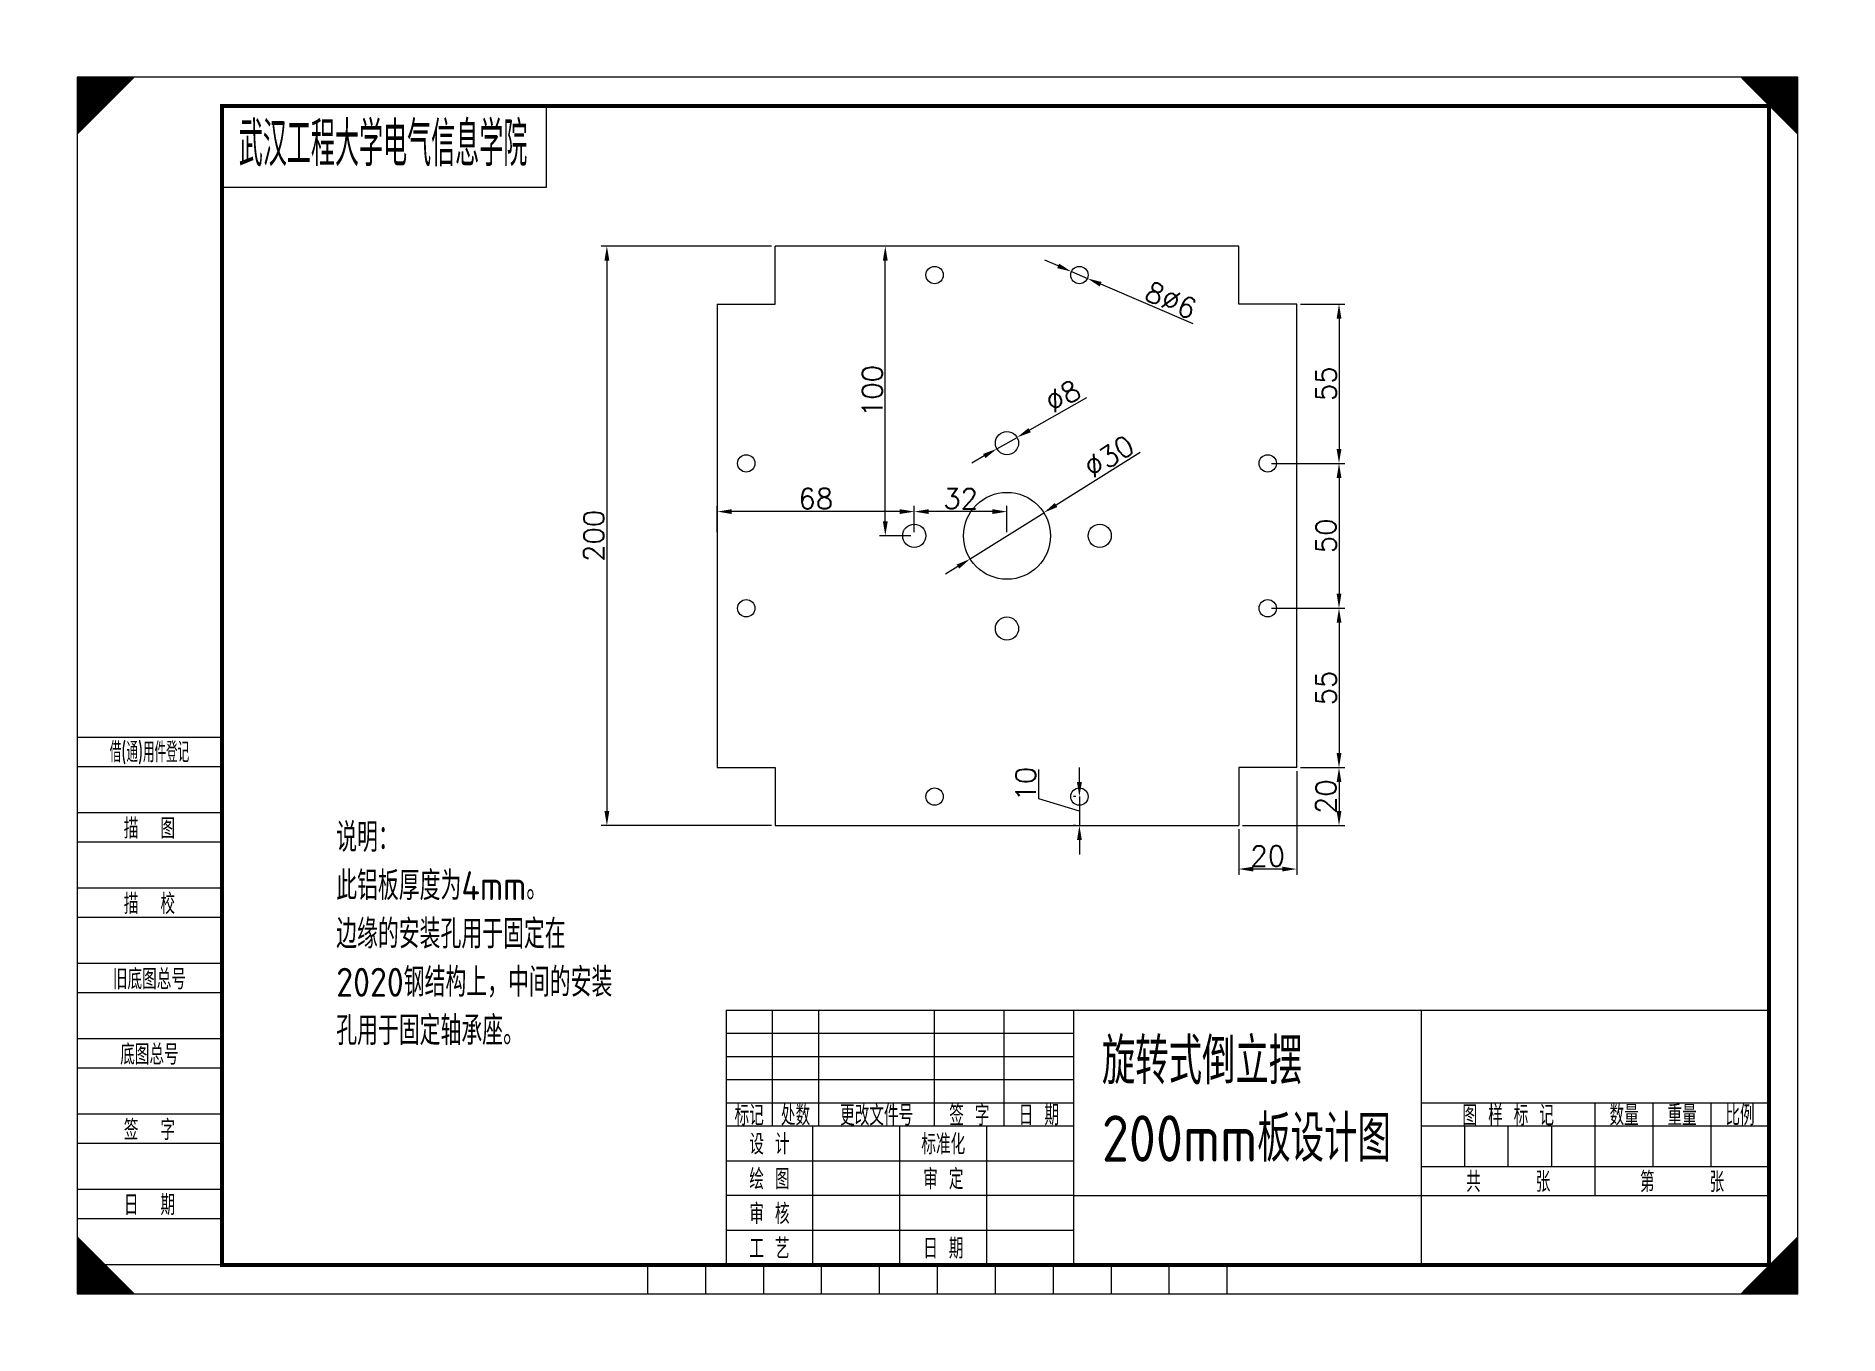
# Model space of a CAD drawing. Extents: x 540 to 851, y 596 to 820.
import ezdxf
from ezdxf.enums import TextEntityAlignment as Align

# ---------------------------------------------------------------- set-up
doc = ezdxf.new("R2010")
doc.units = 0
doc.header["$LTSCALE"] = 2
doc.layers.get('0').update_dxf_attribs({"linetype": 'CONTINUOUS', "lineweight": 18})
doc.layers.get('DEFPOINTS').update_dxf_attribs({"linetype": 'CONTINUOUS', "lineweight": 18})
for name, color, linetype, lineweight in [('00', 7, 'CONTINUOUS', 18), ('1', 6, 'CONTINUOUS', 18), ('5细实线', 7, 'CONTINUOUS', 18), ('BORDER', 7, 'CONTINUOUS', 18), ('DIM', 1, 'CONTINUOUS', 18), ('TEXT', 7, 'CONTINUOUS', 18)]:
    doc.layers.add(name, color=color, linetype=linetype, lineweight=lineweight)
doc.styles.add('HZ', font='gbenor.shx', dxfattribs={"bigfont": 'gbcbig.shx'})
doc.styles.get("Standard").update_dxf_attribs({"font": 'txt.shx', "bigfont": 'hzcf.shx'})
doc.styles.add('STANDARD 0.75', font='gbenor.shx', dxfattribs={"bigfont": 'gbcbig.shx'})
doc.styles.add('YKYHZ', font='gbenor.shx', dxfattribs={"bigfont": 'gbcbig.shx'})
doc.dimstyles.get("Standard").update_dxf_attribs({"dimtxt": 3.5, "dimasz": 2.5, "dimexe": 1, "dimexo": 0.625, "dimgap": 0.5, "dimtad": 1, "dimlfac": 2, "dimzin": 12, "dimdsep": 46, "dimtxsty": 'Standard', "dimcen": -0.09, "dimclrd": 256, "dimclre": 256, "dimclrt": 7, "dimazin": 3, "dimtfac": 1, "dimtmove": 1, "dimatfit": 3, "dimfxl": 1, "dimtolj": 1, "dimtzin": 0, "dimlwd": -1, "dimlwe": -1, "dimarcsym": 0})

# ---------------------------------------------------------------- blocks, each defined once
blk = doc.blocks.new('*U0')
at = {"layer": '00', "color": 7, "linetype": 'Continuous', "ltscale": 5}
for p, q in [((81, 205), (25, 205)), ((25, 205), (25, 191)), ((81, 191), (81, 205)), ((25, 191), (81, 191)), ((112, 49), (292, 49)), ((112, 49), (112, 5)), ((172, 5), (172, 49)), ((232, 5), (232, 49)), ((292, 5), (292, 49)), ((112, 29), (172, 29)), ((127, 5), (127, 29)), ((142, 5), (142, 29)), ((157, 5), (157, 29)), ((172, 17), (292, 17))]:
    blk.add_line(p, q, dxfattribs=at)
at = {"layer": '1', "color": 5, "linetype": 'Continuous', "ltscale": 5}
for p, q in [((25, 96), (0, 96)), ((0, 91), (25, 91)), ((25, 83), (0, 83)), ((25, 83), (0, 83)), ((0, 78), (25, 78)), ((25, 70), (0, 70)), ((0, 65), (25, 65)), ((25, 57), (0, 57)), ((0, 52), (25, 52)), ((120, 29), (120, 49)), ((128, 29), (128, 49)), ((148, 29), (148, 49)), ((160, 29), (160, 49)), ((25, 44), (0, 44)), ((112, 45), (172, 45)), ((112, 41), (172, 41)), ((0, 39), (25, 39)), ((112, 37), (172, 37)), ((112, 33), (172, 33)), ((232, 33), (292, 33)), ((262, 17), (262, 33)), ((272, 22), (272, 33)), ((282, 22), (282, 33)), ((25, 31), (0, 31)), ((232, 29), (292, 29)), ((239.5, 22), (239.5, 29)), ((247, 22), (247, 29)), ((254.5, 22), (254.5, 29)), ((0, 26), (25, 26)), ((112, 23), (172, 23)), ((232, 22), (292, 22)), ((25, 18), (0, 18)), ((172, 17), (112, 17)), ((0, 13), (25, 13)), ((112, 11), (172, 11)), ((25, 5), (0, 5)), ((25, 5), (0, 5)), ((25, 5), (0, 5)), ((25, 5), (0, 5)), ((25, 5), (0, 5))]:
    blk.add_line(p, q, dxfattribs=at)
at = {"layer": 'BORDER', "color": 1, "linetype": 'Continuous', "ltscale": 5}
for points in [[(0, 210, 0, 14.14, 0), (5, 205, 14.14, 14.14, 0)], [(297, 210, 0, 14.14, 0), (292, 205, 14.14, 14.14, 0)], [(0, 0, 0, 14.14, 0), (5, 5, 14.14, 14.14, 0)], [(297, 0, 0, 14.14, 0), (292, 5, 14.14, 14.14, 0)]]:
    blk.add_lwpolyline(points, format="xyseb", dxfattribs=at)
blk.add_lwpolyline([(0, 0), (297, 0), (297, 210), (0, 210)], close=True, dxfattribs=at)
at = {"layer": 'BORDER', "color": 1, "linetype": 'Continuous', "ltscale": 5, "const_width": 0.7}
blk.add_lwpolyline([(25, 5), (292, 5), (292, 205), (25, 205)], close=True, dxfattribs=at)
at = {"layer": 'TEXT', "color": 1, "linetype": 'Continuous', "ltscale": 5}
for points in [[(98.5, 0), (98.5, 5)], [(108.5, 0), (108.5, 5)], [(118.5, 0), (118.5, 5)], [(128.5, 0), (128.5, 5)], [(138.5, 0), (138.5, 5)], [(148.5, 0), (148.5, 5)], [(158.5, 0), (158.5, 5)], [(168.5, 0), (168.5, 5)], [(178.5, 0), (178.5, 5)], [(188.5, 0), (188.5, 5)], [(198.5, 0), (198.5, 5)], [(98.5, 0), (198.5, 0)]]:
    blk.add_lwpolyline(points, dxfattribs=at)
at = {"layer": 'TEXT', "color": 7, "linetype": 'Continuous', "ltscale": 5, "style": 'YKYHZ', "width": 0.790251}
blk.add_text('借(通)用件登记', height=3.5, dxfattribs=at).set_placement((12.5, 93.5), align=Align.MIDDLE)
at = {"layer": 'TEXT', "color": 7, "linetype": 'Continuous', "ltscale": 5, "style": 'YKYHZ'}
for s, p in [('描  图', (12.5, 80.5)), ('描  校', (12.5, 67.5)), ('旧底图总号', (12.5, 54.5)), ('底图总号', (12.5, 41.5)), ('标记', (116, 31)), ('处数', (124, 31)), ('更改文件号', (138, 31)), ('签 字', (154, 31)), ('日 期', (166, 31)), ('图 样 标 记', (247, 31)), ('数量', (267, 31)), ('重量', (277, 31)), ('比例', (287, 31)), ('签  字', (12.5, 28.5)), ('设 计', (119.5, 26)), ('标准化', (149.5, 26)), ('绘 图', (119.5, 20)), ('审 定', (149.5, 20)), ('共     张', (247, 19.5)), ('第     张', (277, 19.5)), ('日  期', (12.5, 15.5)), ('审 核', (119.5, 14)), ('工 艺', (119.5, 8)), ('日 期', (149.5, 8))]:
    blk.add_text(s, height=3.5, dxfattribs=at).set_placement(p, align=Align.MIDDLE)
blk = doc.blocks.new('*D13')
at = {"layer": 'DEFPOINTS', "color": 0, "ltscale": 5, "transparency": 16777216}
for p in [(718.86, 779.13), (721.62, 777.94)]:
    blk.add_point(p, dxfattribs=at)
at = {"layer": 'DIM', "ltscale": 5, "transparency": 16777216}
for p, q in [((716.56, 780.11), (714.27, 781.1)), ((718.86, 779.13), (721.62, 777.94)), ((739.9, 770.1), (723.92, 776.96))]:
    blk.add_line(p, q, dxfattribs=at)
for points in [[(716.73, 780.5), (716.4, 779.73), (718.86, 779.13)], [(724.08, 777.34), (723.75, 776.57), (721.62, 777.94)]]:
    blk.add_solid(points, dxfattribs=at)
at = {"layer": 'DIM', "color": 7, "ltscale": 5, "transparency": 16777216, "insert": (736.04, 774.2), "char_height": 3.5, "attachment_point": 5, "rotation": 336.7712}
blk.add_mtext('\\A1;8∅6', dxfattribs=at)
blk = doc.blocks.new('*D25')
at = {"layer": 'DEFPOINTS', "color": 0, "ltscale": 5, "transparency": 16777216}
for p in [(714.09, 737.52), (701.39, 729.55)]:
    blk.add_point(p, dxfattribs=at)
at = {"layer": 'DIM', "ltscale": 5, "transparency": 16777216}
for p, q in [((730.7, 747.93), (716.21, 738.85)), ((701.39, 729.55), (714.09, 737.52)), ((699.27, 728.22), (697.15, 726.89))]:
    blk.add_line(p, q, dxfattribs=at)
for points in [[(715.99, 739.2), (716.43, 738.5), (714.09, 737.52)], [(699.05, 728.57), (699.49, 727.87), (701.39, 729.55)]]:
    blk.add_solid(points, dxfattribs=at)
at = {"layer": 'DIM', "color": 7, "ltscale": 5, "transparency": 16777216, "insert": (725.37, 747.25), "char_height": 3.5, "attachment_point": 5, "rotation": 32.0953}
blk.add_mtext('\\A1;∅30', dxfattribs=at)
blk = doc.blocks.new('*D26')
at = {"layer": 'DEFPOINTS', "color": 0, "ltscale": 5, "transparency": 16777216}
for p in [(709.48, 750.52), (706, 748.55)]:
    blk.add_point(p, dxfattribs=at)
at = {"layer": 'DIM', "ltscale": 5, "transparency": 16777216}
for p, q in [((721.47, 757.35), (711.65, 751.76)), ((706, 748.55), (709.48, 750.52)), ((703.83, 747.31), (701.66, 746.07))]:
    blk.add_line(p, q, dxfattribs=at)
for points in [[(711.44, 752.12), (711.86, 751.4), (709.48, 750.52)], [(703.62, 747.67), (704.04, 746.95), (706, 748.55)]]:
    blk.add_solid(points, dxfattribs=at)
at = {"layer": 'DIM', "color": 7, "ltscale": 5, "transparency": 16777216, "insert": (717.39, 757.62), "char_height": 3.5, "attachment_point": 5, "rotation": 29.6554}
blk.add_mtext('\\A1;∅8', dxfattribs=at)
blk = doc.blocks.new('*D27')
at = {"layer": 'DEFPOINTS', "color": 0, "ltscale": 5, "transparency": 16777216}
for p in [(691.74, 737.71), (691.74, 733.53), (707.74, 733.53)]:
    blk.add_point(p, dxfattribs=at)
at = {"layer": 'DIM', "ltscale": 5, "transparency": 16777216}
for p, q in [((691.74, 734.16), (691.74, 738.71)), ((705.24, 737.71), (694.24, 737.71)), ((707.74, 734.16), (707.74, 738.71))]:
    blk.add_line(p, q, dxfattribs=at)
for points in [[(694.24, 738.13), (694.24, 737.3), (691.74, 737.71)], [(705.24, 738.13), (705.24, 737.3), (707.74, 737.71)]]:
    blk.add_solid(points, dxfattribs=at)
at = {"layer": 'DIM', "color": 7, "ltscale": 5, "transparency": 16777216, "insert": (699.74, 739.96), "char_height": 3.5, "attachment_point": 5}
blk.add_mtext('\\A1;32', dxfattribs=at)
blk = doc.blocks.new('*D28')
at = {"layer": 'DEFPOINTS', "color": 0, "ltscale": 5, "transparency": 16777216}
for p in [(657.74, 737.71), (657.74, 733.53), (691.74, 733.53)]:
    blk.add_point(p, dxfattribs=at)
at = {"layer": 'DIM', "ltscale": 5, "transparency": 16777216}
for p, q in [((657.74, 734.16), (657.74, 738.71)), ((689.24, 737.71), (660.24, 737.71)), ((691.74, 734.16), (691.74, 738.71))]:
    blk.add_line(p, q, dxfattribs=at)
for points in [[(660.24, 738.13), (660.24, 737.3), (657.74, 737.71)], [(689.24, 738.13), (689.24, 737.3), (691.74, 737.71)]]:
    blk.add_solid(points, dxfattribs=at)
at = {"layer": 'DIM', "color": 7, "ltscale": 5, "transparency": 16777216, "insert": (674.74, 739.96), "char_height": 3.5, "attachment_point": 5}
blk.add_mtext('\\A1;68', dxfattribs=at)
blk = doc.blocks.new('*D29')
at = {"layer": 'DEFPOINTS', "color": 0, "ltscale": 5, "transparency": 16777216}
for p in [(686.74, 783.53), (691.74, 783.53), (691.74, 733.53)]:
    blk.add_point(p, dxfattribs=at)
at = {"layer": 'DIM', "ltscale": 5, "transparency": 16777216}
for p, q in [((691.12, 783.53), (685.74, 783.53)), ((686.74, 736.03), (686.74, 781.03)), ((691.12, 733.53), (685.74, 733.53))]:
    blk.add_line(p, q, dxfattribs=at)
for points in [[(686.32, 781.03), (687.16, 781.03), (686.74, 783.53)], [(686.32, 736.03), (687.16, 736.03), (686.74, 733.53)]]:
    blk.add_solid(points, dxfattribs=at)
at = {"layer": 'DIM', "color": 7, "ltscale": 5, "transparency": 16777216, "insert": (684.49, 758.53), "char_height": 3.5, "attachment_point": 5, "rotation": 90}
blk.add_mtext('\\A1;100', dxfattribs=at)
blk = doc.blocks.new('*D30')
at = {"layer": 'DEFPOINTS', "color": 0, "ltscale": 5, "transparency": 16777216}
for p in [(757.74, 773.53), (752.74, 746.03), (765.04, 746.03)]:
    blk.add_point(p, dxfattribs=at)
at = {"layer": 'DIM', "ltscale": 5, "transparency": 16777216}
for p, q in [((758.37, 773.53), (766.04, 773.53)), ((765.04, 771.03), (765.04, 748.53)), ((753.37, 746.03), (766.04, 746.03))]:
    blk.add_line(p, q, dxfattribs=at)
for points in [[(764.63, 771.03), (765.46, 771.03), (765.04, 773.53)], [(764.63, 748.53), (765.46, 748.53), (765.04, 746.03)]]:
    blk.add_solid(points, dxfattribs=at)
at = {"layer": 'DIM', "color": 7, "ltscale": 5, "transparency": 16777216, "insert": (762.79, 759.78), "char_height": 3.5, "attachment_point": 5, "rotation": 90}
blk.add_mtext('\\A1;55', dxfattribs=at)
blk = doc.blocks.new('*D31')
at = {"layer": 'DEFPOINTS', "color": 0, "ltscale": 5, "transparency": 16777216}
for p in [(752.74, 746.03), (752.74, 721.03), (765.04, 721.03)]:
    blk.add_point(p, dxfattribs=at)
at = {"layer": 'DIM', "ltscale": 5, "transparency": 16777216}
for p, q in [((753.37, 746.03), (766.04, 746.03)), ((765.04, 743.53), (765.04, 723.53)), ((753.37, 721.03), (766.04, 721.03))]:
    blk.add_line(p, q, dxfattribs=at)
for points in [[(764.63, 743.53), (765.46, 743.53), (765.04, 746.03)], [(764.63, 723.53), (765.46, 723.53), (765.04, 721.03)]]:
    blk.add_solid(points, dxfattribs=at)
at = {"layer": 'DIM', "color": 7, "ltscale": 5, "transparency": 16777216, "insert": (762.79, 733.53), "char_height": 3.5, "attachment_point": 5, "rotation": 90}
blk.add_mtext('\\A1;50', dxfattribs=at)
blk = doc.blocks.new('*D32')
at = {"layer": 'DEFPOINTS', "color": 0, "ltscale": 5, "transparency": 16777216}
for p in [(752.74, 721.03), (757.74, 693.53), (765.04, 693.53)]:
    blk.add_point(p, dxfattribs=at)
at = {"layer": 'DIM', "ltscale": 5, "transparency": 16777216}
for p, q in [((753.37, 721.03), (766.04, 721.03)), ((765.04, 718.53), (765.04, 696.03)), ((758.37, 693.53), (766.04, 693.53))]:
    blk.add_line(p, q, dxfattribs=at)
for points in [[(764.63, 718.53), (765.46, 718.53), (765.04, 721.03)], [(764.63, 696.03), (765.46, 696.03), (765.04, 693.53)]]:
    blk.add_solid(points, dxfattribs=at)
at = {"layer": 'DIM', "color": 7, "ltscale": 5, "transparency": 16777216, "insert": (762.79, 707.28), "char_height": 3.5, "attachment_point": 5, "rotation": 90}
blk.add_mtext('\\A1;55', dxfattribs=at)
blk = doc.blocks.new('*D33')
at = {"layer": 'DEFPOINTS', "color": 0, "ltscale": 5, "transparency": 16777216}
for p in [(757.74, 693.53), (747.74, 683.53), (765.04, 683.53)]:
    blk.add_point(p, dxfattribs=at)
at = {"layer": 'DIM', "ltscale": 5, "transparency": 16777216}
for p, q in [((758.37, 693.53), (766.04, 693.53)), ((765.04, 691.03), (765.04, 686.03)), ((748.37, 683.53), (766.04, 683.53))]:
    blk.add_line(p, q, dxfattribs=at)
for points in [[(764.63, 691.03), (765.46, 691.03), (765.04, 693.53)], [(764.63, 686.03), (765.46, 686.03), (765.04, 683.53)]]:
    blk.add_solid(points, dxfattribs=at)
at = {"layer": 'DIM', "color": 7, "ltscale": 5, "transparency": 16777216, "insert": (762.79, 688.53), "char_height": 3.5, "attachment_point": 5, "rotation": 90}
blk.add_mtext('\\A1;20', dxfattribs=at)
blk = doc.blocks.new('*D34')
at = {"layer": 'DEFPOINTS', "color": 0, "ltscale": 5, "transparency": 16777216}
for p in [(757.74, 693.53), (747.74, 683.53), (747.74, 676.03)]:
    blk.add_point(p, dxfattribs=at)
at = {"layer": 'DIM', "ltscale": 5, "transparency": 16777216}
for p, q in [((757.74, 692.91), (757.74, 675.03)), ((747.74, 682.91), (747.74, 675.03)), ((755.24, 676.03), (750.24, 676.03))]:
    blk.add_line(p, q, dxfattribs=at)
for points in [[(750.24, 676.44), (750.24, 675.61), (747.74, 676.03)], [(755.24, 676.44), (755.24, 675.61), (757.74, 676.03)]]:
    blk.add_solid(points, dxfattribs=at)
at = {"layer": 'DIM', "color": 7, "ltscale": 5, "transparency": 16777216, "insert": (752.74, 678.28), "char_height": 3.5, "attachment_point": 5}
blk.add_mtext('\\A1;20', dxfattribs=at)
blk = doc.blocks.new('*D35')
at = {"layer": 'DEFPOINTS', "color": 0, "ltscale": 5, "transparency": 16777216}
for p in [(720.24, 688.53), (720.24, 683.53), (720.24, 683.53)]:
    blk.add_point(p, dxfattribs=at)
at = {"layer": 'DIM', "ltscale": 5, "transparency": 16777216}
for p, q in [((713.24, 688.13), (713.24, 693.22)), ((720.24, 691.03), (720.24, 693.53)), ((720.24, 686.03), (713.24, 688.13)), ((719.62, 688.53), (719.24, 688.53)), ((720.24, 688.53), (720.24, 683.53)), ((720.24, 688.53), (720.24, 683.53)), ((719.62, 683.53), (719.24, 683.53)), ((720.24, 681.03), (720.24, 678.53))]:
    blk.add_line(p, q, dxfattribs=at)
for points in [[(719.82, 691.03), (720.66, 691.03), (720.24, 688.53)], [(719.82, 681.03), (720.66, 681.03), (720.24, 683.53)]]:
    blk.add_solid(points, dxfattribs=at)
at = {"layer": 'DIM', "color": 7, "ltscale": 5, "transparency": 16777216, "insert": (710.99, 690.68), "char_height": 3.5, "attachment_point": 5, "rotation": 90}
blk.add_mtext('\\A1;10', dxfattribs=at)
blk = doc.blocks.new('*D36')
at = {"layer": 'DEFPOINTS', "color": 0, "ltscale": 5, "transparency": 16777216}
for p in [(667.74, 783.53), (638.69, 683.53), (667.74, 683.53)]:
    blk.add_point(p, dxfattribs=at)
at = {"layer": 'DIM', "ltscale": 5, "transparency": 16777216}
for p, q in [((667.12, 783.53), (637.69, 783.53)), ((638.69, 781.03), (638.69, 686.03)), ((667.12, 683.53), (637.69, 683.53))]:
    blk.add_line(p, q, dxfattribs=at)
for points in [[(638.27, 781.03), (639.11, 781.03), (638.69, 783.53)], [(638.27, 686.03), (639.11, 686.03), (638.69, 683.53)]]:
    blk.add_solid(points, dxfattribs=at)
at = {"layer": 'DIM', "color": 7, "ltscale": 5, "transparency": 16777216, "insert": (636.44, 733.53), "char_height": 3.5, "attachment_point": 5, "rotation": 90}
blk.add_mtext('\\A1;200', dxfattribs=at)

msp = doc.modelspace()

# ---------------------------------------------------------------- linework, layer by layer
for p, q in [((667.7405, 773.5349), (667.7405, 783.5349)), ((747.7405, 773.5349), (747.7405, 783.5349)), ((657.7405, 773.5349), (667.7405, 773.5349)), ((757.7405, 773.5349), (747.7405, 773.5349)), ((657.7405, 693.5349), (667.7405, 693.5349)), ((667.7405, 693.5349), (667.7405, 683.5349)), ((757.7405, 693.5349), (747.7405, 693.5349)), ((747.7405, 693.5349), (747.7405, 683.5349))]:
    msp.add_line(p, q)
for points in [[(747.7405, 783.5349), (667.7405, 783.5349)], [(657.7405, 773.5349), (657.7405, 693.5349)], [(757.7405, 693.5349), (757.7405, 773.5349)], [(667.7405, 683.5349), (747.7405, 683.5349)]]:
    msp.add_lwpolyline(points)
for centre in [(695.2405, 778.5349), (720.2405, 778.5349), (662.7405, 746.0349), (752.7405, 746.0349), (662.7405, 721.0349), (752.7405, 721.0349), (695.2405, 688.5349), (720.2405, 688.5349)]:
    msp.add_circle(centre, 1.5)
at = {"ltscale": 5}
for centre, radius in [((707.7405, 749.5349), 2), ((707.7405, 733.5349), 7.5), ((691.7405, 733.5349), 2), ((723.7405, 733.5349), 2), ((707.7405, 717.5349), 2)]:
    msp.add_circle(centre, radius, dxfattribs=at)

# ---------------------------------------------------------------- block references
at = {"layer": 'BORDER', "linetype": 'Continuous', "ltscale": 5}
msp.add_blockref('*U0', (547.249, 602.7041), dxfattribs=at)

# ---------------------------------------------------------------- texts
at = {"style": 'STANDARD 0.75', "width": 0.75}
msp.add_text('武汉工程大学电气信息学院', height=7.684745, dxfattribs=at).set_placement((575.1669, 797.3103))
at = {"layer": '5细实线', "ltscale": 5, "attachment_point": 1, "style": 'HZ'}
for s, width, gutter_width, insert, char_height in [('说明：\\P此铝板厚度为4mm。\\P边缘的安装孔用于固定在2020钢结构上，中间的安装孔用于固定轴承座。', 48.771356, 17.5, (591.9782, 683.9948), 5), ('旋转式倒立摆\\P200mm板设计图', 52.536846, 50, (724.124, 646.8705), 8)]:
    msp.add_mtext_dynamic_manual_height_columns(s, width=width, gutter_width=gutter_width, heights=[0], dxfattribs=dict(at, insert=insert, char_height=char_height))

# ---------------------------------------------------------------- dimensions: what is measured, and where the dimension line sits
at = {"layer": 'DIM', "ltscale": 5}
for base, p1, p2, picture, middle in [((638.6897, 683.5349), (667.7405, 783.5349), (667.7405, 683.5349), '*D36', (636.4397, 733.5349)), ((686.7383, 783.5349), (691.7405, 733.5349), (691.7405, 783.5349), '*D29', (684.4883, 758.5349)), ((765.0434, 746.0349), (757.7405, 773.5349), (752.7405, 746.0349), '*D30', (762.7934, 759.7849)), ((765.0434, 721.0349), (752.7405, 746.0349), (752.7405, 721.0349), '*D31', (762.7934, 733.5349)), ((765.0434, 693.5349), (752.7405, 721.0349), (757.7405, 693.5349), '*D32', (762.7934, 707.2849)), ((720.2405, 683.5349), (720.2405, 688.5349), (720.2405, 683.5349), '*D35', (710.9905, 688.6349)), ((765.0434, 683.5349), (757.7405, 693.5349), (747.7405, 683.5349), '*D33', (762.7934, 688.5349))]:
    dim = msp.add_linear_dim(base=base, p1=p1, p2=p2, angle=90, dimstyle='Standard', dxfattribs=at)
    dim.commit()
    dim.dimension.update_dxf_attribs({"geometry": picture, "text_midpoint": middle})
dim = msp.add_diameter_dim_2p(p1=(718.8621, 779.1265), p2=(721.6189, 777.9433), text='8<>', dimstyle='Standard', dxfattribs=at)
dim.commit()
dim.dimension.update_dxf_attribs({"geometry": '*D13', "text_midpoint": (735.1482, 772.1366), "dimtype": 163})
for p1, p2, picture, middle in [((706.0025, 748.5454), (709.4785, 750.5245), '*D26', (718.5006, 755.6613)), ((701.3867, 729.55), (714.0942, 737.5199), '*D25', (726.5684, 745.3435))]:
    dim = msp.add_diameter_dim_2p(p1=p1, p2=p2, dimstyle='Standard', dxfattribs=at)
    dim.commit()
    dim.dimension.update_dxf_attribs({"geometry": picture, "text_midpoint": middle, "dimtype": 163})
for base, p1, p2, picture, middle in [((657.7405, 737.7118), (691.7405, 733.5349), (657.7405, 733.5349), '*D28', (674.7405, 739.9618)), ((691.7405, 737.7118), (707.7405, 733.5349), (691.7405, 733.5349), '*D27', (699.7405, 739.9618)), ((747.7405, 676.0264), (757.7405, 693.5349), (747.7405, 683.5349), '*D34', (752.7405, 678.2764))]:
    dim = msp.add_linear_dim(base=base, p1=p1, p2=p2, dimstyle='Standard', dxfattribs=at)
    dim.commit()
    dim.dimension.update_dxf_attribs({"geometry": picture, "text_midpoint": middle})

doc.saveas('drawing.dxf')
